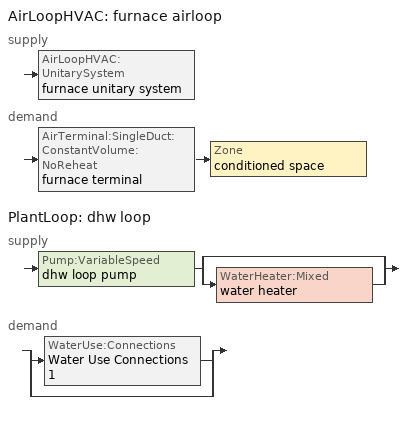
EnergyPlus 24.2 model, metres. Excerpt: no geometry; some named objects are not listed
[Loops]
AirLoopHVAC 'furnace airloop'
 supply: AirLoopHVAC:UnitarySystem 'furnace unitary system'
 demand: AirTerminal:SingleDuct:ConstantVolume:NoReheat 'furnace terminal' > Zone 'conditioned space'
PlantLoop 'dhw loop'
 supply: Pump:VariableSpeed 'dhw loop pump' > split
  | bypass
  | WaterHeater:Mixed 'water heater'
 demand: split
  | WaterUse:Connections 'Water Use Connections 1'
  | bypass
[ZoneControl:Thermostat]
conditioned space Thermostat: Zone or ZoneList=conditioned space; Control Type Schedule=conditioned space Thermostat Schedule; Control 1=conditioned space temperature setpoint; Temperature Difference Between Cutout And Setpoint {deltaC}=0
[ThermostatSetpoint:DualSetpoint]
conditioned space temperature setpoint: Heating Setpoint Temperature Schedule=heating setpoint; Cooling Setpoint Temperature Schedule=cooling setpoint
[AirTerminal:SingleDuct:ConstantVolume:NoReheat]
furnace terminal: Availability Schedule=Always On Discrete; Maximum Air Flow Rate {m3/s}=0.550291
[Zone equipment]
conditioned space: furnace terminal
[AirLoopHVAC]
furnace airloop: Design Supply Air Flow Rate {m3/s}=0.550291; Design Return Air Flow Fraction of Supply Air Flow=1
[Sizing:System]
furnace airloop: Type of Load to Size On=Sensible; Design Outdoor Air Flow Rate {m3/s}=Autosize; Central Heating Maximum System Air Flow Ratio=0.3; Preheat Design Temperature {C}=7; Preheat Design Humidity Ratio {kgWater/kgDryAir}=0.008; Precool Design Temperature {C}=12.8; Precool Design Humidity Ratio {kgWater/kgDryAir}=0.008; Central Cooling Design Supply Air Temperature {C}=12.8; Central Heating Design Supply Air Temperature {C}=16.7; Type of Zone Sum to Use=NonCoincident; 100% Outdoor Air in Cooling=Yes; 100% Outdoor Air in Heating=Yes; Central Cooling Design Supply Air Humidity Ratio {kgWater/kgDryAir}=0.0085; Central Heating Design Supply Air Humidity Ratio {kgWater/kgDryAir}=0.008; Cooling Supply Air Flow Rate Method=DesignDay; Cooling Supply Air Flow Rate {m3/s}=0; Cooling Supply Air Flow Rate Per Floor Area {m3/s-m2}=0.00996765; Cooling Fraction of Autosized Cooling Supply Air Flow Rate=1; Cooling Supply Air Flow Rate Per Unit Cooling Capacity {m3/s-W}=3.94755e-05; Heating Supply Air Flow Rate Method=DesignDay; Heating Supply Air Flow Rate {m3/s}=0; Heating Supply Air Flow Rate Per Floor Area {m3/s-m2}=0.00996765; Heating Fraction of Autosized Heating Supply Air Flow Rate=1; Heating Fraction of Autosized Cooling Supply Air Flow Rate=1; Heating Supply Air Flow Rate Per Unit Heating Capacity {m3/s-W}=3.15882e-05; System Outdoor Air Method=ZoneSum; Zone Maximum Outdoor Air Fraction=1; Cooling Design Capacity Method=CoolingDesignCapacity; Cooling Design Capacity {W}=Autosize; Cooling Design Capacity Per Floor Area {W/m2}=234.7; Fraction of Autosized Cooling Design Capacity=1; Heating Design Capacity Method=HeatingDesignCapacity; Heating Design Capacity {W}=Autosize; Heating Design Capacity Per Floor Area {W/m2}=157; Fraction of Autosized Heating Design Capacity=1; Central Cooling Capacity Control Method=OnOff; Occupant Diversity=Autosize
[AirLoopHVAC:UnitarySystem]
furnace unitary system: Control Type=Load; Controlling Zone or Thermostat Location=conditioned space; Dehumidification Control Type=None; Availability Schedule=Always On Discrete; Supply Fan=furnace supply fan; Fan Placement=BlowThrough; Supply Air Fan Operating Mode Schedule=furnace auto fan schedule; Heating Coil=furnace htg coil; DX Heating Coil Sizing Ratio=1; Use DOAS DX Cooling Coil=No; Minimum Supply Air Temperature {C}=2; Latent Load Control=SensibleOnlyLoadControl; Cooling Supply Air Flow Rate Method=None; Heating Supply Air Flow Rate Method=SupplyAirFlowRate; Heating Supply Air Flow Rate {m3/s}=0.550291; No Load Supply Air Flow Rate Method=SupplyAirFlowRate; No Load Supply Air Flow Rate {m3/s}=0; No Load Supply Air Flow Rate Control Set To Low Speed=Yes; Maximum Supply Air Temperature {C}=48.8889; Maximum Outdoor Dry-Bulb Temperature for Supplemental Heater Operation {C}=21; Ancillary On-Cycle Electric Power {W}=0; Ancillary Off-Cycle Electric Power {W}=0
[Fan:SystemModel]
furnace supply fan: Availability Schedule=Always On Discrete; Design Maximum Air Flow Rate {m3/s}=0.550291; Speed Control Method=Discrete; Electric Power Minimum Flow Rate Fraction=0.2; Design Pressure Rise {Pa}=500; Motor Efficiency=1; Motor In Air Stream Fraction=1; Design Electric Power Consumption {W}=Autosize; Design Power Sizing Method=PowerPerFlow; Electric Power Per Unit Flow Rate {W/(m3/s)}=794.58; Electric Power Per Unit Flow Rate Per Unit Pressure {W/((m3/s)-Pa)}=1.66667; Fan Total Efficiency=0.7; Motor Loss Radiative Fraction=0; Number of Speeds=1; Speed Flow Fraction 1=1; Speed Electric Power Fraction 1=1
[Coil:Heating:Fuel]
furnace htg coil: Availability Schedule=Always On Discrete; Fuel Type=NaturalGas; Burner Efficiency=0.97; Nominal Capacity {W}=17423.1; On Cycle Parasitic Electric Load {W}=0; Off Cycle Parasitic Fuel Load {W}=0
[PlantLoop]
dhw loop: Fluid Type=Water; Plant Equipment Operation Scheme=dhw loop Operation Schemes; Maximum Loop Temperature {C}=100; Minimum Loop Temperature {C}=0; Maximum Loop Flow Rate {m3/s}=0.01; Minimum Loop Flow Rate {m3/s}=0; Plant Loop Volume {m3}=0.003; Load Distribution Scheme=Optimal; Plant Loop Demand Calculation Scheme=SingleSetpoint; Common Pipe Simulation=None
[Sizing:Plant]
dhw loop: Loop Type=Heating; Design Loop Exit Temperature {C}=56; Loop Design Temperature Difference {deltaC}=5.55556; Sizing Option=NonCoincident; Zone Timesteps in Averaging Window=1; Coincident Sizing Factor Mode=None
[Pump:VariableSpeed]
dhw loop pump: Design Maximum Flow Rate {m3/s}=0.01; Design Pump Head {Pa}=1; Design Power Consumption {W}=0; Motor Efficiency=0.85; Fraction of Motor Inefficiencies to Fluid Stream=0; Coefficient 1 of the Part Load Performance Curve=0; Coefficient 2 of the Part Load Performance Curve=1; Coefficient 3 of the Part Load Performance Curve=0; Coefficient 4 of the Part Load Performance Curve=0; Design Minimum Flow Rate {m3/s}=0; Pump Control Type=Intermittent; Skin Loss Radiative Fraction=0.5; Design Power Sizing Method=PowerPerFlowPerPressure; Design Electric Power per Unit Flow Rate {W/(m3/s)}=348701.1; Design Shaft Power per Unit Flow Rate per Unit Head {W/((m3/s)-Pa)}=1.28205; Design Minimum Flow Rate Fraction=0
[WaterHeater:Mixed]
water heater: Tank Volume {m3}=0.143846; Setpoint Temperature Schedule=water heater setpoint; Deadband Temperature Difference {deltaC}=2; Maximum Temperature Limit {C}=99; Heater Control Type=Cycle; Heater Maximum Capacity {W}=10550.6; Heater Minimum Capacity {W}=0; Heater Ignition Minimum Flow Rate {m3/s}=0; Heater Ignition Delay {s}=0; Heater Fuel Type=NaturalGas; Heater Thermal Efficiency=0.769717; Off Cycle Parasitic Fuel Consumption Rate {W}=0; Off Cycle Parasitic Fuel Type=Electricity; Off Cycle Parasitic Heat Fraction to Tank=0; On Cycle Parasitic Fuel Consumption Rate {W}=0; On Cycle Parasitic Fuel Type=Electricity; On Cycle Parasitic Heat Fraction to Tank=0; Ambient Temperature Indicator=Zone; Ambient Temperature Zone=conditioned space; Off Cycle Loss Coefficient to Ambient Temperature {W/K}=4.37668; Off Cycle Loss Fraction to Zone=0.64; On Cycle Loss Coefficient to Ambient Temperature {W/K}=4.37668; On Cycle Loss Fraction to Zone=1; Use Side Effectiveness=1; Source Side Effectiveness=1; Use Side Design Flow Rate {m3/s}=Autosize; Source Side Design Flow Rate {m3/s}=Autosize; Indirect Water Heating Recovery Time {hr}=1.5; Source Side Flow Control Mode=IndirectHeatPrimarySetpoint
[WaterHeater:Sizing]
water heater: Design Mode=PeakDraw; Time Storage Can Meet Peak Draw {hr}=0.538503; Time for Tank Recovery {hr}=0; Nominal Tank Volume for Autosizing Plant Connections {m3}=1
[SetpointManager:Scheduled]
Setpoint Manager Scheduled 1: Control Variable=Temperature; Schedule=dhw temp
[WaterUse:Connections]
Water Use Connections 1: Drain Water Heat Exchanger Type=None; Drain Water Heat Exchanger Destination=Plant; Water Use Equipment Name 1=dhw fixtures; Water Use Equipment Name 2=dhw distribution waste; Water Use Equipment Name 3=clothes washer; Water Use Equipment Name 4=dishwasher
[WaterUse:Equipment]
Name | Peak Flow Rate {m3/s} | Flow Rate Fraction Schedule | Target Temperature Schedule
dhw fixtures | 4.36481e-06 | dhw fixtures schedule | mixed water temperature schedule
dhw distribution waste | 1.32322e-06 | dhw fixtures schedule | mixed water temperature schedule
clothes washer | 9.69919e-07 | clothes washer schedule
dishwasher | 2.90872e-07 | dishwasher schedule
[PlantEquipmentOperationSchemes]
dhw loop Operation Schemes: Control Scheme Object Type 1=PlantEquipmentOperation:HeatingLoad; Control Scheme Name 1=dhw loop Heating Operation Scheme; Control Scheme Schedule Name 1=Always On Discrete
[PlantEquipmentOperation:HeatingLoad]
dhw loop Heating Operation Scheme: Load Range Lower Limit 1 {W}=0; Load Range Upper Limit 1 {W}=1000000000; Range Equipment List Name 1=dhw loop Heating Equipment List
[PlantEquipmentList]
dhw loop Heating Equipment List: WaterHeater:Mixed, water heater
[EnergyManagementSystem:InternalVariable]
furnace_airloop_max_sup_fan_mfr: Internal Data Index Key=furnace supply fan; Internal Data Type=Fan Maximum Mass Flow Rate
[EnergyManagementSystem:Sensor]
Name | Output:Variable or Output:Meter Index Key | Output:Variable or Output:Meter
conditioned_space_clg_unmet_s | conditioned space | Zone Cooling Setpoint Not Met Time
conditioned_space_htg_unmet_s | conditioned space | Zone Heating Setpoint Not Met Time
dhw_loss | water heater | Water Heater Heat Loss Energy
dhw_rtf | water heater | Water Heater Runtime Fraction
fridge_tin_s; tin_s; tin_s_1 | conditioned space | Zone Mean Air Temperature
furnace_airloop_Fan_RTF_s | furnace supply fan | Fan Runtime Fraction
furnace_htg_coil_s | furnace htg coil | Heating Coil Heating Energy
furnace_supply_fan_s | furnace supply fan | Fan Electricity Energy
ig_ee_conv_1 | clothes washer | Electric Equipment Convective Heating Energy
ig_ee_conv_3 | dishwasher | Electric Equipment Convective Heating Energy
ig_ee_rad_1 | clothes washer | Electric Equipment Radiant Heating Energy
ig_ee_rad_3 | dishwasher | Electric Equipment Radiant Heating Energy
s_lgt_3 | Floor6 | Surface Inside Face Lights Radiation Heat Gain Energy
s_lgt_30 | Slab2 | Surface Inside Face Lights Radiation Heat Gain Energy
s_lgt_31 | Wall1:0 | Surface Inside Face Lights Radiation Heat Gain Energy
s_lgt_32 | Wall1:180 | Surface Inside Face Lights Radiation Heat Gain Energy
s_lgt_33 | Wall1:270 | Surface Inside Face Lights Radiation Heat Gain Energy
s_lgt_34 | Wall1:90 | Surface Inside Face Lights Radiation Heat Gain Energy
s_lgt_35 | Wall2:0 | Surface Inside Face Lights Radiation Heat Gain Energy
s_lgt_36 | Wall2:180 | Surface Inside Face Lights Radiation Heat Gain Energy
s_lgt_37 | Wall2:270 | Surface Inside Face Lights Radiation Heat Gain Energy
s_lgt_38 | Wall2:90 | Surface Inside Face Lights Radiation Heat Gain Energy
s_lgt_39 | Wall3:0 | Surface Inside Face Lights Radiation Heat Gain Energy
s_lgt_4 | Floor7 | Surface Inside Face Lights Radiation Heat Gain Energy
s_lgt_40 | Wall3:180 | Surface Inside Face Lights Radiation Heat Gain Energy
s_lgt_41 | Wall3:270 | Surface Inside Face Lights Radiation Heat Gain Energy
s_lgt_42 | Wall3:90 | Surface Inside Face Lights Radiation Heat Gain Energy
s_lgt_43 | Wall4:0 | Surface Inside Face Lights Radiation Heat Gain Energy
s_lgt_44 | Wall4:180 | Surface Inside Face Lights Radiation Heat Gain Energy
s_lgt_45 | Wall4:270 | Surface Inside Face Lights Radiation Heat Gain Energy
s_lgt_46 | Wall4:90 | Surface Inside Face Lights Radiation Heat Gain Energy
s_lgt_47 | Wall5:0 | Surface Inside Face Lights Radiation Heat Gain Energy
s_lgt_48 | Wall5:180 | Surface Inside Face Lights Radiation Heat Gain Energy
s_lgt_49 | Wall5:270 | Surface Inside Face Lights Radiation Heat Gain Energy
s_lgt_5 | FoundationWall1 | Surface Inside Face Lights Radiation Heat Gain Energy
s_lgt_50 | Wall5:90 | Surface Inside Face Lights Radiation Heat Gain Energy
s_lgt_51 | Wall6:0 | Surface Inside Face Lights Radiation Heat Gain Energy
s_lgt_52 | Wall6:180 | Surface Inside Face Lights Radiation Heat Gain Energy
s_lgt_53 | Wall6:270 | Surface Inside Face Lights Radiation Heat Gain Energy
s_lgt_54 | Wall6:90 | Surface Inside Face Lights Radiation Heat Gain Energy
s_lgt_55 | Wall7:0 | Surface Inside Face Lights Radiation Heat Gain Energy
s_lgt_56 | Wall7:180 | Surface Inside Face Lights Radiation Heat Gain Energy
s_lgt_57 | Wall7:270 | Surface Inside Face Lights Radiation Heat Gain Energy
s_lgt_58 | Wall7:90 | Surface Inside Face Lights Radiation Heat Gain Energy
s_lgt_59 | Wall8:0 | Surface Inside Face Lights Radiation Heat Gain Energy
s_lgt_6 | FoundationWall2 | Surface Inside Face Lights Radiation Heat Gain Energy
s_lgt_60 | Wall8:180 | Surface Inside Face Lights Radiation Heat Gain Energy
s_lgt_61 | Wall8:270 | Surface Inside Face Lights Radiation Heat Gain Energy
s_lgt_62 | Wall8:90 | Surface Inside Face Lights Radiation Heat Gain Energy
s_lgt_7 | inferred conditioned ceiling | Surface Inside Face Lights Radiation Heat Gain Energy
s_lgt_8 | inferred conditioned floor | Surface Inside Face Lights Radiation Heat Gain Energy
s_lgt_9 | RimJoist1:0 | Surface Inside Face Lights Radiation Heat Gain Energy
s_sol | Floor1 | Surface Inside Face Solar Radiation Heat Gain Energy
s_sol_1 | Floor2 | Surface Inside Face Solar Radiation Heat Gain Energy
s_sol_10 | RimJoist1:180 | Surface Inside Face Solar Radiation Heat Gain Energy
s_sol_11 | RimJoist1:270 | Surface Inside Face Solar Radiation Heat Gain Energy
s_sol_12 | RimJoist1:90 | Surface Inside Face Solar Radiation Heat Gain Energy
s_sol_13 | RimJoist2:0 | Surface Inside Face Solar Radiation Heat Gain Energy
s_sol_14 | RimJoist2:180 | Surface Inside Face Solar Radiation Heat Gain Energy
s_sol_15 | RimJoist2:270 | Surface Inside Face Solar Radiation Heat Gain Energy
s_sol_16 | RimJoist2:90 | Surface Inside Face Solar Radiation Heat Gain Energy
s_sol_17 | Roof6:0 | Surface Inside Face Solar Radiation Heat Gain Energy
s_sol_18 | Roof6:180 | Surface Inside Face Solar Radiation Heat Gain Energy
s_sol_19 | Roof6:270 | Surface Inside Face Solar Radiation Heat Gain Energy
s_sol_2 | Floor5 | Surface Inside Face Solar Radiation Heat Gain Energy
s_sol_20 | Roof6:90 | Surface Inside Face Solar Radiation Heat Gain Energy
s_sol_21 | Roof7:0 | Surface Inside Face Solar Radiation Heat Gain Energy
s_sol_22 | Roof7:180 | Surface Inside Face Solar Radiation Heat Gain Energy
s_sol_23 | Roof7:270 | Surface Inside Face Solar Radiation Heat Gain Energy
s_sol_24 | Roof7:90 | Surface Inside Face Solar Radiation Heat Gain Energy
s_sol_25 | Roof8:0 | Surface Inside Face Solar Radiation Heat Gain Energy
s_sol_26 | Roof8:180 | Surface Inside Face Solar Radiation Heat Gain Energy
s_sol_27 | Roof8:270 | Surface Inside Face Solar Radiation Heat Gain Energy
s_sol_28 | Roof8:90 | Surface Inside Face Solar Radiation Heat Gain Energy
s_sol_29 | Slab1 | Surface Inside Face Solar Radiation Heat Gain Energy
s_sol_3 | Floor6 | Surface Inside Face Solar Radiation Heat Gain Energy
s_sol_30 | Slab2 | Surface Inside Face Solar Radiation Heat Gain Energy
s_sol_31 | Wall1:0 | Surface Inside Face Solar Radiation Heat Gain Energy
s_sol_32 | Wall1:180 | Surface Inside Face Solar Radiation Heat Gain Energy
s_sol_33 | Wall1:270 | Surface Inside Face Solar Radiation Heat Gain Energy
s_sol_34 | Wall1:90 | Surface Inside Face Solar Radiation Heat Gain Energy
s_sol_35 | Wall2:0 | Surface Inside Face Solar Radiation Heat Gain Energy
s_sol_36 | Wall2:180 | Surface Inside Face Solar Radiation Heat Gain Energy
s_sol_37 | Wall2:270 | Surface Inside Face Solar Radiation Heat Gain Energy
s_sol_38 | Wall2:90 | Surface Inside Face Solar Radiation Heat Gain Energy
s_sol_39 | Wall3:0 | Surface Inside Face Solar Radiation Heat Gain Energy
s_sol_4 | Floor7 | Surface Inside Face Solar Radiation Heat Gain Energy
s_sol_40 | Wall3:180 | Surface Inside Face Solar Radiation Heat Gain Energy
s_sol_41 | Wall3:270 | Surface Inside Face Solar Radiation Heat Gain Energy
s_sol_42 | Wall3:90 | Surface Inside Face Solar Radiation Heat Gain Energy
s_sol_43 | Wall4:0 | Surface Inside Face Solar Radiation Heat Gain Energy
s_sol_44 | Wall4:180 | Surface Inside Face Solar Radiation Heat Gain Energy
s_sol_45 | Wall4:270 | Surface Inside Face Solar Radiation Heat Gain Energy
s_sol_46 | Wall4:90 | Surface Inside Face Solar Radiation Heat Gain Energy
s_sol_47 | Wall5:0 | Surface Inside Face Solar Radiation Heat Gain Energy
s_sol_48 | Wall5:180 | Surface Inside Face Solar Radiation Heat Gain Energy
s_sol_49 | Wall5:270 | Surface Inside Face Solar Radiation Heat Gain Energy
s_sol_5 | FoundationWall1 | Surface Inside Face Solar Radiation Heat Gain Energy
s_sol_50 | Wall5:90 | Surface Inside Face Solar Radiation Heat Gain Energy
s_sol_51 | Wall6:0 | Surface Inside Face Solar Radiation Heat Gain Energy
s_sol_52 | Wall6:180 | Surface Inside Face Solar Radiation Heat Gain Energy
s_sol_53 | Wall6:270 | Surface Inside Face Solar Radiation Heat Gain Energy
s_sol_54 | Wall6:90 | Surface Inside Face Solar Radiation Heat Gain Energy
s_sol_55 | Wall7:0 | Surface Inside Face Solar Radiation Heat Gain Energy
s_sol_56 | Wall7:180 | Surface Inside Face Solar Radiation Heat Gain Energy
s_sol_57 | Wall7:270 | Surface Inside Face Solar Radiation Heat Gain Energy
s_sol_58 | Wall7:90 | Surface Inside Face Solar Radiation Heat Gain Energy
s_sol_59 | Wall8:0 | Surface Inside Face Solar Radiation Heat Gain Energy
s_sol_6 | FoundationWall2 | Surface Inside Face Solar Radiation Heat Gain Energy
s_sol_60 | Wall8:180 | Surface Inside Face Solar Radiation Heat Gain Energy
s_sol_61 | Wall8:270 | Surface Inside Face Solar Radiation Heat Gain Energy
s_sol_62 | Wall8:90 | Surface Inside Face Solar Radiation Heat Gain Energy
s_sol_7 | inferred conditioned ceiling | Surface Inside Face Solar Radiation Heat Gain Energy
s_sol_8 | inferred conditioned floor | Surface Inside Face Solar Radiation Heat Gain Energy
s_sol_9 | RimJoist1:0 | Surface Inside Face Solar Radiation Heat Gain Energy
s_surf | Floor1 | Surface Inside Face Net Surface Thermal Radiation Heat Gain Energy
s_surf_1 | Floor2 | Surface Inside Face Net Surface Thermal Radiation Heat Gain Energy
s_surf_10 | RimJoist1:180 | Surface Inside Face Net Surface Thermal Radiation Heat Gain Energy
s_surf_11 | RimJoist1:270 | Surface Inside Face Net Surface Thermal Radiation Heat Gain Energy
s_surf_12 | RimJoist1:90 | Surface Inside Face Net Surface Thermal Radiation Heat Gain Energy
s_surf_13 | RimJoist2:0 | Surface Inside Face Net Surface Thermal Radiation Heat Gain Energy
s_surf_14 | RimJoist2:180 | Surface Inside Face Net Surface Thermal Radiation Heat Gain Energy
s_surf_15 | RimJoist2:270 | Surface Inside Face Net Surface Thermal Radiation Heat Gain Energy
s_surf_16 | RimJoist2:90 | Surface Inside Face Net Surface Thermal Radiation Heat Gain Energy
s_surf_17 | Roof6:0 | Surface Inside Face Net Surface Thermal Radiation Heat Gain Energy
s_surf_18 | Roof6:180 | Surface Inside Face Net Surface Thermal Radiation Heat Gain Energy
s_surf_19 | Roof6:270 | Surface Inside Face Net Surface Thermal Radiation Heat Gain Energy
s_surf_2 | Floor5 | Surface Inside Face Net Surface Thermal Radiation Heat Gain Energy
s_surf_20 | Roof6:90 | Surface Inside Face Net Surface Thermal Radiation Heat Gain Energy
s_surf_21 | Roof7:0 | Surface Inside Face Net Surface Thermal Radiation Heat Gain Energy
s_surf_22 | Roof7:180 | Surface Inside Face Net Surface Thermal Radiation Heat Gain Energy
s_surf_23 | Roof7:270 | Surface Inside Face Net Surface Thermal Radiation Heat Gain Energy
s_surf_24 | Roof7:90 | Surface Inside Face Net Surface Thermal Radiation Heat Gain Energy
s_surf_25 | Roof8:0 | Surface Inside Face Net Surface Thermal Radiation Heat Gain Energy
s_surf_26 | Roof8:180 | Surface Inside Face Net Surface Thermal Radiation Heat Gain Energy
s_surf_27 | Roof8:270 | Surface Inside Face Net Surface Thermal Radiation Heat Gain Energy
s_surf_28 | Roof8:90 | Surface Inside Face Net Surface Thermal Radiation Heat Gain Energy
s_surf_29 | Slab1 | Surface Inside Face Net Surface Thermal Radiation Heat Gain Energy
s_surf_3 | Floor6 | Surface Inside Face Net Surface Thermal Radiation Heat Gain Energy
s_surf_30 | Slab2 | Surface Inside Face Net Surface Thermal Radiation Heat Gain Energy
s_surf_31 | Wall1:0 | Surface Inside Face Net Surface Thermal Radiation Heat Gain Energy
s_surf_32 | Wall1:180 | Surface Inside Face Net Surface Thermal Radiation Heat Gain Energy
s_surf_33 | Wall1:270 | Surface Inside Face Net Surface Thermal Radiation Heat Gain Energy
s_surf_34 | Wall1:90 | Surface Inside Face Net Surface Thermal Radiation Heat Gain Energy
s_surf_35 | Wall2:0 | Surface Inside Face Net Surface Thermal Radiation Heat Gain Energy
s_surf_36 | Wall2:180 | Surface Inside Face Net Surface Thermal Radiation Heat Gain Energy
s_surf_37 | Wall2:270 | Surface Inside Face Net Surface Thermal Radiation Heat Gain Energy
s_surf_38 | Wall2:90 | Surface Inside Face Net Surface Thermal Radiation Heat Gain Energy
s_surf_39 | Wall3:0 | Surface Inside Face Net Surface Thermal Radiation Heat Gain Energy
s_surf_4 | Floor7 | Surface Inside Face Net Surface Thermal Radiation Heat Gain Energy
s_surf_40 | Wall3:180 | Surface Inside Face Net Surface Thermal Radiation Heat Gain Energy
s_surf_41 | Wall3:270 | Surface Inside Face Net Surface Thermal Radiation Heat Gain Energy
s_surf_42 | Wall3:90 | Surface Inside Face Net Surface Thermal Radiation Heat Gain Energy
s_surf_43 | Wall4:0 | Surface Inside Face Net Surface Thermal Radiation Heat Gain Energy
s_surf_44 | Wall4:180 | Surface Inside Face Net Surface Thermal Radiation Heat Gain Energy
s_surf_45 | Wall4:270 | Surface Inside Face Net Surface Thermal Radiation Heat Gain Energy
s_surf_46 | Wall4:90 | Surface Inside Face Net Surface Thermal Radiation Heat Gain Energy
s_surf_47 | Wall5:0 | Surface Inside Face Net Surface Thermal Radiation Heat Gain Energy
s_surf_48 | Wall5:180 | Surface Inside Face Net Surface Thermal Radiation Heat Gain Energy
s_surf_49 | Wall5:270 | Surface Inside Face Net Surface Thermal Radiation Heat Gain Energy
s_surf_5 | FoundationWall1 | Surface Inside Face Net Surface Thermal Radiation Heat Gain Energy
s_surf_50 | Wall5:90 | Surface Inside Face Net Surface Thermal Radiation Heat Gain Energy
s_surf_51 | Wall6:0 | Surface Inside Face Net Surface Thermal Radiation Heat Gain Energy
s_surf_52 | Wall6:180 | Surface Inside Face Net Surface Thermal Radiation Heat Gain Energy
s_surf_53 | Wall6:270 | Surface Inside Face Net Surface Thermal Radiation Heat Gain Energy
s_surf_54 | Wall6:90 | Surface Inside Face Net Surface Thermal Radiation Heat Gain Energy
s_surf_55 | Wall7:0 | Surface Inside Face Net Surface Thermal Radiation Heat Gain Energy
s_surf_56 | Wall7:180 | Surface Inside Face Net Surface Thermal Radiation Heat Gain Energy
s_surf_57 | Wall7:270 | Surface Inside Face Net Surface Thermal Radiation Heat Gain Energy
s_surf_58 | Wall7:90 | Surface Inside Face Net Surface Thermal Radiation Heat Gain Energy
s_surf_59 | Wall8:0 | Surface Inside Face Net Surface Thermal Radiation Heat Gain Energy
s_surf_6 | FoundationWall2 | Surface Inside Face Net Surface Thermal Radiation Heat Gain Energy
tout_s | conditioned space | Zone Outdoor Air Drybulb Temperature
water_heater_energy | water heater | Water Heater NaturalGas Rate
water_heater_off_cycle_parasitic | water heater | Water Heater Off Cycle Parasitic Electricity Rate
water_heater_on_cycle_parasitic | water heater | Water Heater On Cycle Parasitic Electricity Rate
win_s | conditioned space | Zone Air Humidity Ratio
[Schedule:Constant]
Name | Hourly Value
Always On Discrete | 1
dhw temp; water heater setpoint | 56
furnace auto fan schedule | 0
mixed water temperature schedule | 40.5556
[Schedule:Day:Interval]
clothes washer schedule day: No, 01:00, 0.104651, 02:00, 0.0813953, 04:00, 0.0465116, 05:00, 0.0813953, 06:00, 0.127907, 07:00, 0.255814, 08:00, 0.569767, 09:00, 0.848837, 10:00, 1, 11:00, 0.976744, 12:00, 0.872093, 13:00, 0.77907, 14:00, 0.697674, 15:00, 0.569767, 16:00, 0.593023, 17:00, 0.581395, 21:00, 0.569767, 22:00, 0.546512, 23:00, 0.372093, 24:00, 0.197674
clothes washer schedule default day; dishwasher schedule default day; heating setpoint default day; cooling setpoint default day; dhw fixtures schedule default day: No, 24:00, 0
dishwasher schedule day: No, 01:00, 0.135135, 02:00, 0.0630631, 03:00, 0.045045, 05:00, 0.027027, 06:00, 0.0900901, 07:00, 0.18018, 08:00, 0.279279, 09:00, 0.522523, 10:00, 0.585586, 11:00, 0.504505, 12:00, 0.432432, 13:00, 0.378378, 14:00, 0.414414, 15:00, 0.324324, 17:00, 0.342342, 18:00, 0.441441, 19:00, 0.783784, 20:00, 1, 21:00, 0.810811, 22:00, 0.603604, 23:00, 0.396396, 24:00, 0.279279
heating setpoint day: No, 07:00, 18, 23:00, 21, 24:00, 18
cooling setpoint day: No, 24:00, 25
dhw fixtures schedule day: No, 01:00, 0.139535, 02:00, 0.0697674, 03:00, 0.0465116, 04:00, 0.0581395, 05:00, 0.116279, 06:00, 0.395349, 07:00, 0.906977, 08:00, 1, 09:00, 0.930233, 10:00, 0.77907, 11:00, 0.651163, 12:00, 0.546512, 13:00, 0.465116, 14:00, 0.406977, 15:00, 0.383721, 16:00, 0.360465, 17:00, 0.44186, 18:00, 0.593023, 20:00, 0.697674, 21:00, 0.639535, 22:00, 0.55814, 23:00, 0.44186, 24:00, 0.302326
[Schedule:Week:Daily]
clothes washer schedule Week Rule - Jan1-Dec31: clothes washer schedule day, clothes washer schedule day, clothes washer schedule day, clothes washer schedule day, clothes washer schedule day, clothes washer schedule day, clothes washer schedule day, clothes washer schedule default day, clothes washer schedule default day, clothes washer schedule default day, clothes washer schedule default day, clothes washer schedule default day
dishwasher schedule Week Rule - Jan1-Dec31: dishwasher schedule day, dishwasher schedule day, dishwasher schedule day, dishwasher schedule day, dishwasher schedule day, dishwasher schedule day, dishwasher schedule day, dishwasher schedule default day, dishwasher schedule default day, dishwasher schedule default day, dishwasher schedule default day, dishwasher schedule default day
heating setpoint Week Rule - Jan1-Dec31: heating setpoint day, heating setpoint day, heating setpoint day, heating setpoint day, heating setpoint day, heating setpoint day, heating setpoint day, heating setpoint default day, heating setpoint default day, heating setpoint default day, heating setpoint default day, heating setpoint default day
cooling setpoint Week Rule - Jan1-Dec31: cooling setpoint day, cooling setpoint day, cooling setpoint day, cooling setpoint day, cooling setpoint day, cooling setpoint day, cooling setpoint day, cooling setpoint default day, cooling setpoint default day, cooling setpoint default day, cooling setpoint default day, cooling setpoint default day
dhw fixtures schedule Week Rule - Jan1-Dec31: dhw fixtures schedule day, dhw fixtures schedule day, dhw fixtures schedule day, dhw fixtures schedule day, dhw fixtures schedule day, dhw fixtures schedule day, dhw fixtures schedule day, dhw fixtures schedule default day, dhw fixtures schedule default day, dhw fixtures schedule default day, dhw fixtures schedule default day, dhw fixtures schedule default day
[Schedule:Year]
clothes washer schedule: clothes washer schedule Week Rule - Jan1-Dec31, 1, 1, 12, 31
dishwasher schedule: dishwasher schedule Week Rule - Jan1-Dec31, 1, 1, 12, 31
heating setpoint: heating setpoint Week Rule - Jan1-Dec31, 1, 1, 12, 31
cooling setpoint: cooling setpoint Week Rule - Jan1-Dec31, 1, 1, 12, 31
dhw fixtures schedule: dhw fixtures schedule Week Rule - Jan1-Dec31, 1, 1, 12, 31
[Schedule:Compact]
conditioned space Thermostat Schedule: Through: 12/31, For: AllDays, Until: 24:00, 4
